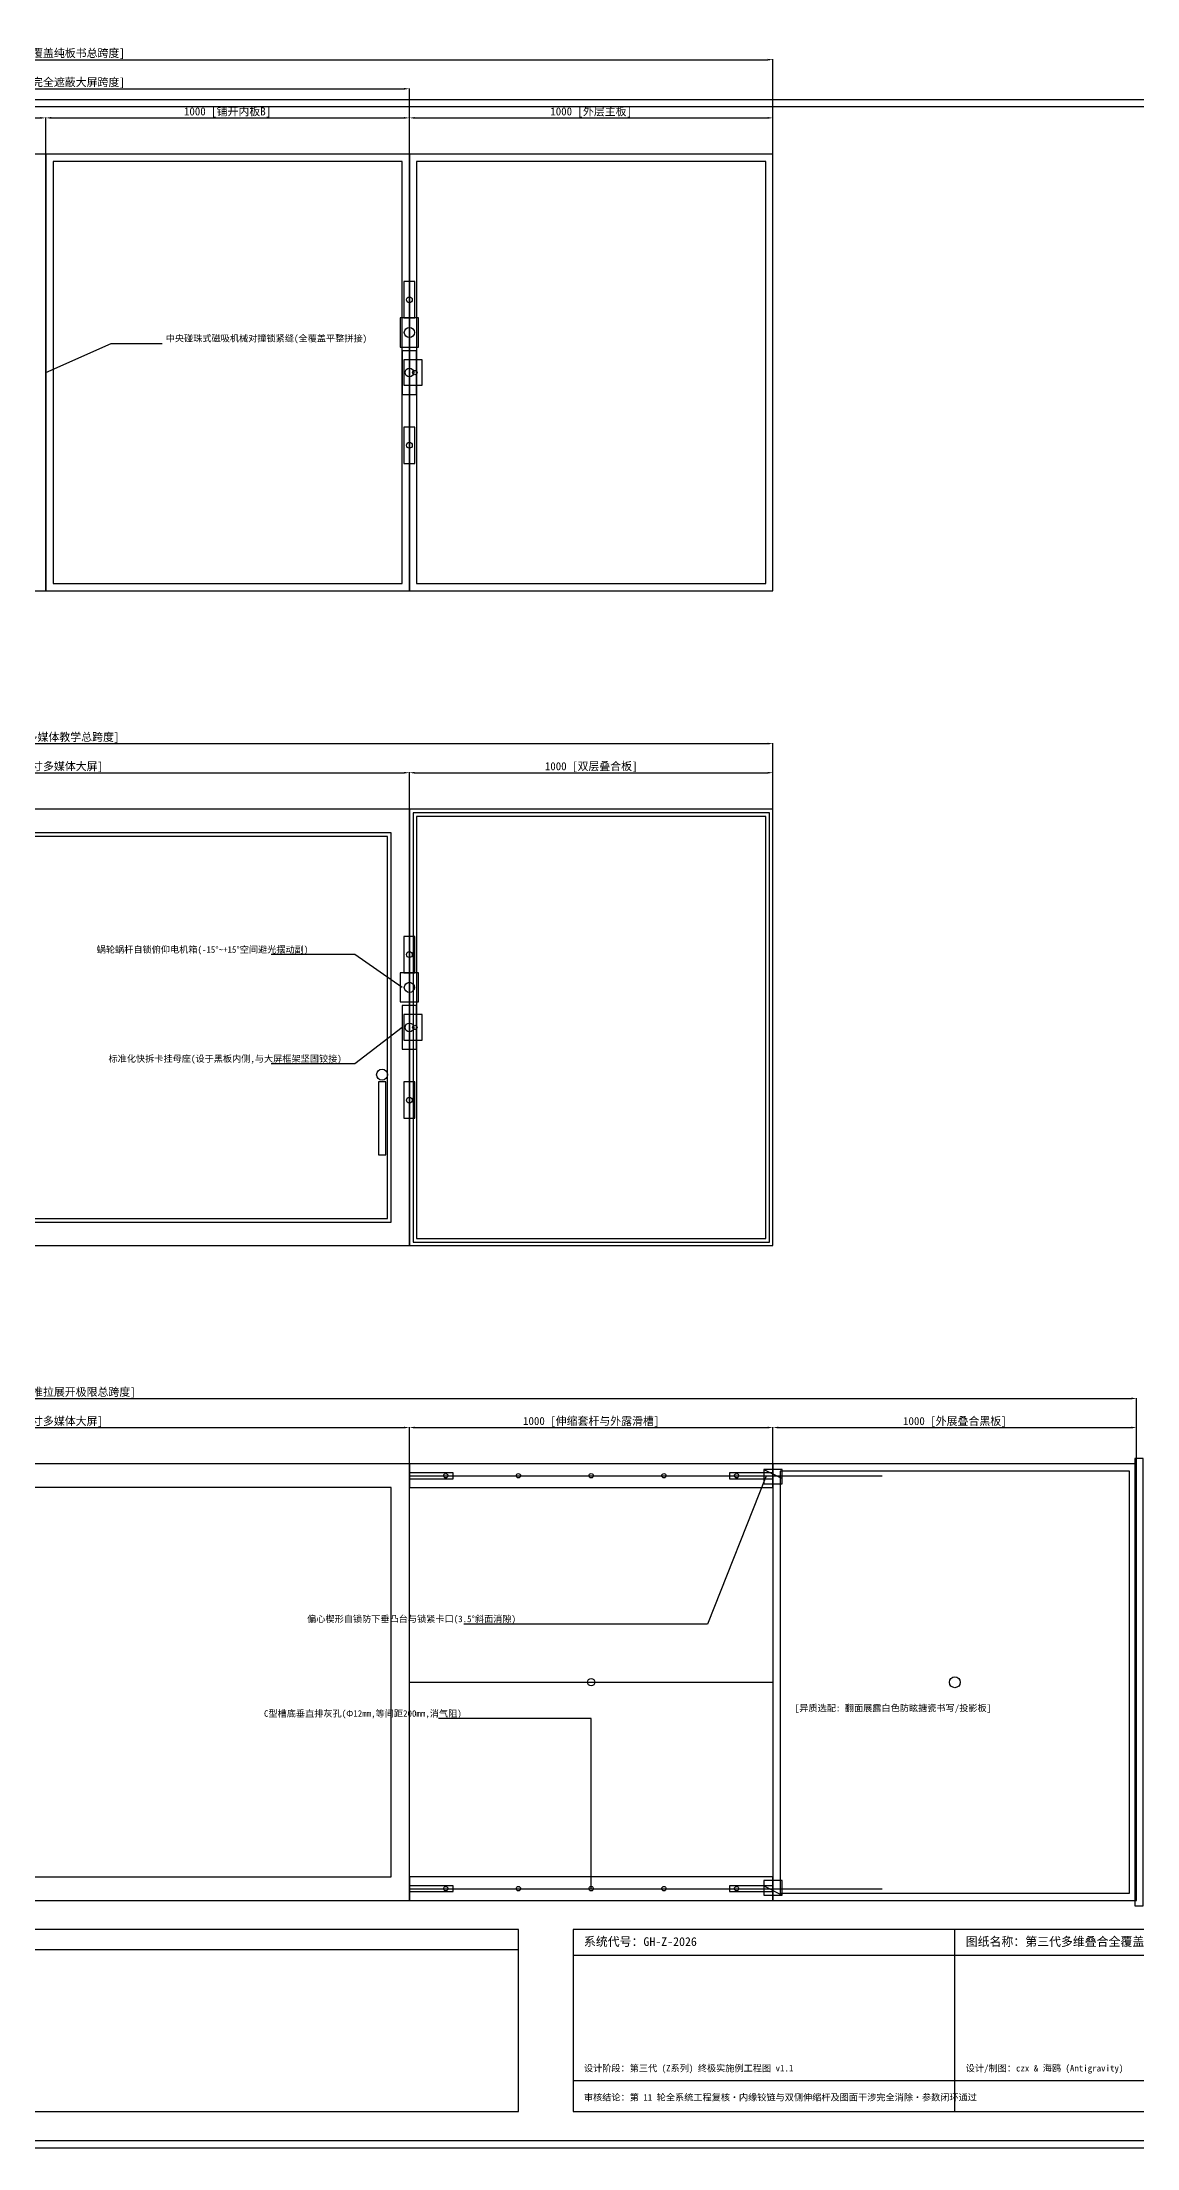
# Model space of a CAD drawing. Header units: millimetres. Extents: x -3555 to 6720, y -280 to 5699.
# Drawn here: x -10 to 3001, y -280 to 5508 of the extents above; entities that cross this region are included whole.
import ezdxf

# ---------------------------------------------------------------- set-up
doc = ezdxf.new("R2010")
doc.units = ezdxf.units.MM
for name, color, linetype in [('01_FRAME_外框型材', 8, 'Continuous'), ('02_SCREEN_多媒体屏', 5, 'Continuous'), ('03_OUTER_BOARD_外主板', 3, 'Continuous'), ('04_INNER_BOARD_内附板', 2, 'Continuous'), ('05_INNER_HINGE_内缘铰链', 6, 'Continuous'), ('06_EXT_RAIL_延伸构件', 1, 'Continuous'), ('07_PITCH_YAW_运动副', 4, 'Continuous'), ('08_DIMS_尺寸标注', 1, 'Continuous'), ('09_TEXT_技术说明', 7, 'Continuous')]:
    doc.layers.add(name, color=color, linetype=linetype)
doc.styles.add('STYLE_GB_CN', font='simhei.ttf')
doc.dimstyles.new('ISO-25', dxfattribs={"dimtxt": 2.5, "dimasz": 2.5, "dimexe": 1.25, "dimexo": 0.625, "dimtad": 1, "dimdsep": 46, "dimtxsty": 'Standard', "dimcen": 2.5, "dimadec": 0, "dimazin": 0, "dimtfac": 1, "dimtmove": 0, "dimatfit": 3, "dimfxl": 1, "dimarcsym": 0})

# ---------------------------------------------------------------- blocks, each defined once
blk = doc.blocks.new('*D2')
at = {"layer": '08_DIMS_尺寸标注', "color": 0, "lineweight": -2, "transparency": 16777216}
for p, q in [((-1000, 5200.6), (-1000, 5301.2)), ((-985, 5300), (-15, 5300)), ((0, 5200.6), (0, 5301.2))]:
    blk.add_line(p, q, dxfattribs=at)
at = {"layer": '08_DIMS_尺寸标注', "color": 0, "transparency": 16777216}
for points in [[(-985, 5302.5), (-985, 5297.5), (-1000, 5300)], [(-15, 5302.5), (-15, 5297.5), (0, 5300)]]:
    blk.add_solid(points, dxfattribs=at)
at = {"layer": 'Defpoints', "color": 0, "transparency": 16777216}
for p in [(0, 5300), (-1000, 5200), (0, 5200)]:
    blk.add_point(p, dxfattribs=at)
at = {"layer": '08_DIMS_尺寸标注', "color": 0, "transparency": 16777216, "insert": (-500, 5315.3), "char_height": 22, "attachment_point": 5, "style": 'STYLE_GB_CN'}
blk.add_mtext('1000 [铺开内板A]', dxfattribs=at)
blk = doc.blocks.new('*D3')
at = {"layer": '08_DIMS_尺寸标注', "color": 0, "lineweight": -2, "transparency": 16777216}
for p, q in [((0, 5200.6), (0, 5301.2)), ((15, 5300), (985, 5300)), ((1000, 5200.6), (1000, 5301.2))]:
    blk.add_line(p, q, dxfattribs=at)
at = {"layer": '08_DIMS_尺寸标注', "color": 0, "transparency": 16777216}
for points in [[(15, 5302.5), (15, 5297.5), (0, 5300)], [(985, 5302.5), (985, 5297.5), (1000, 5300)]]:
    blk.add_solid(points, dxfattribs=at)
at = {"layer": 'Defpoints', "color": 0, "transparency": 16777216}
for p in [(1000, 5300), (0, 5200), (1000, 5200)]:
    blk.add_point(p, dxfattribs=at)
at = {"layer": '08_DIMS_尺寸标注', "color": 0, "transparency": 16777216, "insert": (500, 5315.3), "char_height": 22, "attachment_point": 5, "style": 'STYLE_GB_CN'}
blk.add_mtext('1000 [铺开内板B]', dxfattribs=at)
blk = doc.blocks.new('*D4')
at = {"layer": '08_DIMS_尺寸标注', "color": 0, "lineweight": -2, "transparency": 16777216}
for p, q in [((1000, 5200.6), (1000, 5301.2)), ((1015, 5300), (1985, 5300)), ((2000, 5200.6), (2000, 5301.2))]:
    blk.add_line(p, q, dxfattribs=at)
at = {"layer": '08_DIMS_尺寸标注', "color": 0, "transparency": 16777216}
for points in [[(1015, 5302.5), (1015, 5297.5), (1000, 5300)], [(1985, 5302.5), (1985, 5297.5), (2000, 5300)]]:
    blk.add_solid(points, dxfattribs=at)
at = {"layer": 'Defpoints', "color": 0, "transparency": 16777216}
for p in [(2000, 5300), (1000, 5200), (2000, 5200)]:
    blk.add_point(p, dxfattribs=at)
at = {"layer": '08_DIMS_尺寸标注', "color": 0, "transparency": 16777216, "insert": (1500, 5315.2), "char_height": 22, "attachment_point": 5, "style": 'STYLE_GB_CN'}
blk.add_mtext('1000 [外层主板]', dxfattribs=at)
blk = doc.blocks.new('*D5')
at = {"layer": '08_DIMS_尺寸标注', "color": 0, "lineweight": -2, "transparency": 16777216}
for p, q in [((-1000, 5200.6), (-1000, 5381.2)), ((-985, 5380), (985, 5380)), ((1000, 5200.6), (1000, 5381.2))]:
    blk.add_line(p, q, dxfattribs=at)
at = {"layer": '08_DIMS_尺寸标注', "color": 0, "transparency": 16777216}
for points in [[(-985, 5382.5), (-985, 5377.5), (-1000, 5380)], [(985, 5382.5), (985, 5377.5), (1000, 5380)]]:
    blk.add_solid(points, dxfattribs=at)
at = {"layer": 'Defpoints', "color": 0, "transparency": 16777216}
for p in [(1000, 5380), (-1000, 5200), (1000, 5200)]:
    blk.add_point(p, dxfattribs=at)
at = {"layer": '08_DIMS_尺寸标注', "color": 0, "transparency": 16777216, "insert": (0, 5395.5), "char_height": 22, "attachment_point": 5, "style": 'STYLE_GB_CN'}
blk.add_mtext('2000 [全覆盖完全遮蔽大屏跨度]', dxfattribs=at)
blk = doc.blocks.new('*D6')
at = {"layer": '08_DIMS_尺寸标注', "color": 0, "lineweight": -2, "transparency": 16777216}
for p, q in [((-2000, 5200.6), (-2000, 5461.2)), ((-1985, 5460), (1985, 5460)), ((2000, 5200.6), (2000, 5461.2))]:
    blk.add_line(p, q, dxfattribs=at)
at = {"layer": '08_DIMS_尺寸标注', "color": 0, "transparency": 16777216}
for points in [[(-1985, 5462.5), (-1985, 5457.5), (-2000, 5460)], [(1985, 5462.5), (1985, 5457.5), (2000, 5460)]]:
    blk.add_solid(points, dxfattribs=at)
at = {"layer": 'Defpoints', "color": 0, "transparency": 16777216}
for p in [(2000, 5460), (-2000, 5200), (2000, 5200)]:
    blk.add_point(p, dxfattribs=at)
at = {"layer": '08_DIMS_尺寸标注', "color": 0, "transparency": 16777216, "insert": (0, 5475.5), "char_height": 22, "attachment_point": 5, "style": 'STYLE_GB_CN'}
blk.add_mtext('4000 [主流全覆盖纯板书总跨度]', dxfattribs=at)
blk = doc.blocks.new('*D8')
at = {"layer": '08_DIMS_尺寸标注', "color": 0, "lineweight": -2, "transparency": 16777216}
for p, q in [((-1000, 3400.6), (-1000, 3501.2)), ((-985, 3500), (985, 3500)), ((1000, 3400.6), (1000, 3501.2))]:
    blk.add_line(p, q, dxfattribs=at)
at = {"layer": '08_DIMS_尺寸标注', "color": 0, "transparency": 16777216}
for points in [[(-985, 3502.5), (-985, 3497.5), (-1000, 3500)], [(985, 3502.5), (985, 3497.5), (1000, 3500)]]:
    blk.add_solid(points, dxfattribs=at)
at = {"layer": 'Defpoints', "color": 0, "transparency": 16777216}
for p in [(1000, 3500), (-1000, 3400), (1000, 3400)]:
    blk.add_point(p, dxfattribs=at)
at = {"layer": '08_DIMS_尺寸标注', "color": 0, "transparency": 16777216, "insert": (0, 3515.2), "char_height": 22, "attachment_point": 5, "style": 'STYLE_GB_CN'}
blk.add_mtext('2000 [86寸多媒体大屏]', dxfattribs=at)
blk = doc.blocks.new('*D9')
at = {"layer": '08_DIMS_尺寸标注', "color": 0, "lineweight": -2, "transparency": 16777216}
for p, q in [((1000, 3400.6), (1000, 3501.2)), ((1015, 3500), (1985, 3500)), ((2000, 3400.6), (2000, 3501.2))]:
    blk.add_line(p, q, dxfattribs=at)
at = {"layer": '08_DIMS_尺寸标注', "color": 0, "transparency": 16777216}
for points in [[(1015, 3502.5), (1015, 3497.5), (1000, 3500)], [(1985, 3502.5), (1985, 3497.5), (2000, 3500)]]:
    blk.add_solid(points, dxfattribs=at)
at = {"layer": 'Defpoints', "color": 0, "transparency": 16777216}
for p in [(2000, 3500), (1000, 3400), (2000, 3400)]:
    blk.add_point(p, dxfattribs=at)
at = {"layer": '08_DIMS_尺寸标注', "color": 0, "transparency": 16777216, "insert": (1500, 3515.3), "char_height": 22, "attachment_point": 5, "style": 'STYLE_GB_CN'}
blk.add_mtext('1000 [双层叠合板]', dxfattribs=at)
blk = doc.blocks.new('*D10')
at = {"layer": '08_DIMS_尺寸标注', "color": 0, "lineweight": -2, "transparency": 16777216}
for p, q in [((-2000, 3400.6), (-2000, 3581.2)), ((-1985, 3580), (1985, 3580)), ((2000, 3400.6), (2000, 3581.2))]:
    blk.add_line(p, q, dxfattribs=at)
at = {"layer": '08_DIMS_尺寸标注', "color": 0, "transparency": 16777216}
for points in [[(-1985, 3582.5), (-1985, 3577.5), (-2000, 3580)], [(1985, 3582.5), (1985, 3577.5), (2000, 3580)]]:
    blk.add_solid(points, dxfattribs=at)
at = {"layer": 'Defpoints', "color": 0, "transparency": 16777216}
for p in [(2000, 3580), (-2000, 3400), (2000, 3400)]:
    blk.add_point(p, dxfattribs=at)
at = {"layer": '08_DIMS_尺寸标注', "color": 0, "transparency": 16777216, "insert": (0, 3595.5), "char_height": 22, "attachment_point": 5, "style": 'STYLE_GB_CN'}
blk.add_mtext('4000 [常态多媒体教学总跨度]', dxfattribs=at)
blk = doc.blocks.new('*D13')
at = {"layer": '08_DIMS_尺寸标注', "color": 0, "lineweight": -2, "transparency": 16777216}
for p, q in [((-1000, 1600.6), (-1000, 1701.2)), ((-985, 1700), (985, 1700)), ((1000, 1600.6), (1000, 1701.2))]:
    blk.add_line(p, q, dxfattribs=at)
at = {"layer": '08_DIMS_尺寸标注', "color": 0, "transparency": 16777216}
for points in [[(-985, 1702.5), (-985, 1697.5), (-1000, 1700)], [(985, 1702.5), (985, 1697.5), (1000, 1700)]]:
    blk.add_solid(points, dxfattribs=at)
at = {"layer": 'Defpoints', "color": 0, "transparency": 16777216}
for p in [(1000, 1700), (-1000, 1600), (1000, 1600)]:
    blk.add_point(p, dxfattribs=at)
at = {"layer": '08_DIMS_尺寸标注', "color": 0, "transparency": 16777216, "insert": (0, 1715.2), "char_height": 22, "attachment_point": 5, "style": 'STYLE_GB_CN'}
blk.add_mtext('2000 [86寸多媒体大屏]', dxfattribs=at)
blk = doc.blocks.new('*D14')
at = {"layer": '08_DIMS_尺寸标注', "color": 0, "lineweight": -2, "transparency": 16777216}
for p, q in [((1000, 1600.6), (1000, 1701.2)), ((1015, 1700), (1985, 1700)), ((2000, 1600.6), (2000, 1701.2))]:
    blk.add_line(p, q, dxfattribs=at)
at = {"layer": '08_DIMS_尺寸标注', "color": 0, "transparency": 16777216}
for points in [[(1015, 1702.5), (1015, 1697.5), (1000, 1700)], [(1985, 1702.5), (1985, 1697.5), (2000, 1700)]]:
    blk.add_solid(points, dxfattribs=at)
at = {"layer": 'Defpoints', "color": 0, "transparency": 16777216}
for p in [(2000, 1700), (1000, 1600), (2000, 1600)]:
    blk.add_point(p, dxfattribs=at)
at = {"layer": '08_DIMS_尺寸标注', "color": 0, "transparency": 16777216, "insert": (1500, 1715.5), "char_height": 22, "attachment_point": 5, "style": 'STYLE_GB_CN'}
blk.add_mtext('1000 [伸缩套杆与外露滑槽]', dxfattribs=at)
blk = doc.blocks.new('*D15')
at = {"layer": '08_DIMS_尺寸标注', "color": 0, "lineweight": -2, "transparency": 16777216}
for p, q in [((2000, 1600.6), (2000, 1701.2)), ((2015, 1700), (2985, 1700)), ((3000, 1600.6), (3000, 1701.2))]:
    blk.add_line(p, q, dxfattribs=at)
at = {"layer": '08_DIMS_尺寸标注', "color": 0, "transparency": 16777216}
for points in [[(2015, 1702.5), (2015, 1697.5), (2000, 1700)], [(2985, 1702.5), (2985, 1697.5), (3000, 1700)]]:
    blk.add_solid(points, dxfattribs=at)
at = {"layer": 'Defpoints', "color": 0, "transparency": 16777216}
for p in [(3000, 1700), (2000, 1600), (3000, 1600)]:
    blk.add_point(p, dxfattribs=at)
at = {"layer": '08_DIMS_尺寸标注', "color": 0, "transparency": 16777216, "insert": (2500, 1715.3), "char_height": 22, "attachment_point": 5, "style": 'STYLE_GB_CN'}
blk.add_mtext('1000 [外展叠合黑板]', dxfattribs=at)
blk = doc.blocks.new('*D16')
at = {"layer": '08_DIMS_尺寸标注', "color": 0, "lineweight": -2, "transparency": 16777216}
for p, q in [((-3000, 1600.6), (-3000, 1781.2)), ((-2985, 1780), (2985, 1780)), ((3000, 1600.6), (3000, 1781.2))]:
    blk.add_line(p, q, dxfattribs=at)
at = {"layer": '08_DIMS_尺寸标注', "color": 0, "transparency": 16777216}
for points in [[(-2985, 1782.5), (-2985, 1777.5), (-3000, 1780)], [(2985, 1782.5), (2985, 1777.5), (3000, 1780)]]:
    blk.add_solid(points, dxfattribs=at)
at = {"layer": 'Defpoints', "color": 0, "transparency": 16777216}
for p in [(3000, 1780), (-3000, 1600), (3000, 1600)]:
    blk.add_point(p, dxfattribs=at)
at = {"layer": '08_DIMS_尺寸标注', "color": 0, "transparency": 16777216, "insert": (0, 1795.4), "char_height": 22, "attachment_point": 5, "style": 'STYLE_GB_CN'}
blk.add_mtext('6000 [侧滑平移推拉展开极限总跨度]', dxfattribs=at)

msp = doc.modelspace()

# ---------------------------------------------------------------- linework, layer by layer
at = {"layer": '01_FRAME_外框型材', "color": 8}
for p, q in [((2500, -180), (2500, 320)), ((-3200, 265), (1300, 265)), ((1450, 250), (6600, 250)), ((1450, -95), (6600, -95))]:
    msp.add_line(p, q, dxfattribs=at)
for points in [[(-3350, -280), (6720, -280), (6720, 5350), (-3350, 5350)], [(-3330, -260), (6700, -260), (6700, 5330), (-3330, 5330)], [(-1000, 2200), (1000, 2200), (1000, 3400), (-1000, 3400)], [(-1000, 400), (1000, 400), (1000, 1600), (-1000, 1600)], [(1000, 1535), (2000, 1535), (2000, 1600), (1000, 1600)], [(2020, 420), (2980, 420), (2980, 1580), (2020, 1580)], [(1000, 400), (2000, 400), (2000, 465), (1000, 465)], [(-3200, -180), (1300, -180), (1300, 320), (-3200, 320)], [(1450, -180), (6600, -180), (6600, 320), (1450, 320)]]:
    msp.add_lwpolyline(points, close=True, dxfattribs=at)
at = {"layer": '02_SCREEN_多媒体屏', "color": 5}
for points in [[(-1000, 4000), (1000, 4000), (1000, 5200), (-1000, 5200)], [(-950, 2265), (950, 2265), (950, 3335), (-950, 3335)], [(-940, 2275), (940, 2275), (940, 3325), (-940, 3325)], [(-950, 465), (950, 465), (950, 1535), (-950, 1535)]]:
    msp.add_lwpolyline(points, close=True, dxfattribs=at)
at = {"layer": '03_OUTER_BOARD_外主板', "color": 3}
for points in [[(1000, 4000), (2000, 4000), (2000, 5200), (1000, 5200)], [(1020, 4020), (1980, 4020), (1980, 5180), (1020, 5180)], [(1000, 2200), (2000, 2200), (2000, 3400), (1000, 3400)], [(1020, 2220), (1980, 2220), (1980, 3380), (1020, 3380)]]:
    msp.add_lwpolyline(points, close=True, dxfattribs=at)
at = {"layer": '04_INNER_BOARD_内附板', "color": 2}
for points in [[(-1000, 4000), (0, 4000), (0, 5200), (-1000, 5200)], [(0, 4000), (1000, 4000), (1000, 5200), (0, 5200)], [(20, 4020), (980, 4020), (980, 5180), (20, 5180)], [(1010, 2210), (1990, 2210), (1990, 3390), (1010, 3390)]]:
    msp.add_lwpolyline(points, close=True, dxfattribs=at)
at = {"layer": '05_INNER_HINGE_内缘铰链', "color": 6}
for points in [[(985, 4750), (1015, 4750), (1015, 4850), (985, 4850)], [(985, 4350), (1015, 4350), (1015, 4450), (985, 4450)], [(985, 2950), (1015, 2950), (1015, 3050), (985, 3050)], [(985, 2550), (1015, 2550), (1015, 2650), (985, 2650)]]:
    msp.add_lwpolyline(points, close=True, dxfattribs=at)
for centre, radius in [((1000, 4800), 8), ((1000, 4400), 8), ((1000, 3000), 8), ((1000, 2600), 8), ((1100, 1567.5), 6), ((1300, 1567.5), 6), ((1500, 1567.5), 6), ((1700, 1567.5), 6), ((1900, 1567.5), 6), ((1100, 432.5), 6), ((1300, 432.5), 6), ((1500, 432.5), 6), ((1700, 432.5), 6), ((1900, 432.5), 6)]:
    msp.add_circle(centre, radius, dxfattribs=at)
at = {"layer": '06_EXT_RAIL_延伸构件', "color": 1}
for p, q in [((1000, 1567.5), (2300, 1567.5)), ((1975, 1585), (2025, 1560)), ((1000, 1000), (2000, 1000)), ((1000, 432.5), (2300, 432.5)), ((1975, 440), (2025, 415))]:
    msp.add_line(p, q, dxfattribs=at)
for points in [[(1000, 1559.5), (1120, 1559.5), (1120, 1575.5), (1000, 1575.5)], [(1880, 1559.5), (2000, 1559.5), (2000, 1575.5), (1880, 1575.5)], [(1975, 1545), (2025, 1545), (2025, 1585), (1975, 1585)], [(2000, 400), (3000, 400), (3000, 1600), (2000, 1600)], [(2995, 385), (3018, 385), (3018, 1615), (2995, 1615)], [(1000, 424.5), (1120, 424.5), (1120, 440.5), (1000, 440.5)], [(1880, 424.5), (2000, 424.5), (2000, 440.5), (1880, 440.5)], [(1975, 415), (2025, 415), (2025, 455), (1975, 455)]]:
    msp.add_lwpolyline(points, close=True, dxfattribs=at)
for centre, radius in [((1500, 1000), 10), ((2500, 1000), 15)]:
    msp.add_circle(centre, radius, dxfattribs=at)
at = {"layer": '07_PITCH_YAW_运动副', "color": 2}
msp.add_line((940, 2300), (940, 3300), dxfattribs=at)
at = {"layer": '07_PITCH_YAW_运动副', "color": 4}
for points in [[(975, 4670), (1025, 4670), (1025, 4750), (975, 4750)], [(980, 4540), (1020, 4540), (1020, 4660), (980, 4660)], [(985, 4565), (1035, 4565), (1035, 4635), (985, 4635)], [(975, 2870), (1025, 2870), (1025, 2950), (975, 2950)], [(980, 2740), (1020, 2740), (1020, 2860), (980, 2860)], [(985, 2765), (1035, 2765), (1035, 2835), (985, 2835)]]:
    msp.add_lwpolyline(points, close=True, dxfattribs=at)
at = {"layer": '07_PITCH_YAW_运动副', "color": 2}
msp.add_lwpolyline([(915, 2450), (935, 2450), (935, 2650), (915, 2650)], close=True, dxfattribs=at)
at = {"layer": '07_PITCH_YAW_运动副', "color": 4}
for centre, radius in [((1000, 4710), 14), ((1000, 4600), 12), ((1015, 4600), 6), ((1000, 2910), 14), ((1000, 2800), 12), ((1015, 2800), 6)]:
    msp.add_circle(centre, radius, dxfattribs=at)
at = {"layer": '07_PITCH_YAW_运动副', "color": 2}
msp.add_circle((925, 2670), 15, dxfattribs=at)
at = {"layer": '09_TEXT_技术说明'}
for p, q in [((0, 4600), (180, 4680)), ((180, 4680), (320, 4680)), ((850, 3000), (620, 3000)), ((980, 2910), (850, 3000)), ((980, 2800), (850, 2700)), ((850, 2700), (620, 2700)), ((1980, 1565), (1820, 1160)), ((1820, 1160), (1150, 1160)), ((1500, 900), (1080, 900)), ((1500, 432.5), (1500, 900))]:
    msp.add_line(p, q, dxfattribs=at)

# ---------------------------------------------------------------- texts
at = {"layer": '09_TEXT_技术说明', "style": 'STYLE_GB_CN'}
for s, p in [('中央碰珠式磁吸机械对撞锁紧缝(全覆盖平整拼接)', (330, 4685)), ('蜗轮蜗杆自锁俯仰电机箱(-15°~+15°空间避光摆动副)', (140.2, 3005)), ('标准化快拆卡挂母座(设于黑板内侧,与大屏框架坚固铰接)', (172.6, 2705)), ('偏心楔形自锁防下垂凸台与锁紧卡口(3.5°斜面消隙)', (718.8, 1165)), ('C型槽底垂直排灰孔(Φ12mm,等间距200mm,消气阻)', (600.2, 905))]:
    msp.add_text(s, height=18, dxfattribs=at).set_placement(p)
at = {"layer": '09_TEXT_技术说明', "color": 7, "style": 'STYLE_GB_CN'}
for s, height, p in [('[异质选配: 翻面展露白色防眩搪瓷书写/投影板]', 18, (2060, 920)), ('系统代号：GH-Z-2026', 24, (1480, 275)), ('图纸名称：第三代多维叠合全覆盖与自洁侧滑黑板工程总装图', 24, (2530, 275)), ('设计阶段：第三代 (Z系列) 终极实施例工程图 v1.1', 18, (1480, -70)), ('设计/制图：czx & 海鸥 (Antigravity)', 18, (2530, -70)), ('审核结论：第 11 轮全系统工程复核·内缘铰链与双侧伸缩杆及图面干涉完全消除·参数闭环通过', 18, (1480, -150))]:
    msp.add_text(s, height=height, dxfattribs=at).set_placement(p)

# ---------------------------------------------------------------- dimensions: what is measured, and where the dimension line sits
at = {"layer": '08_DIMS_尺寸标注', "color": 1}
for p1, p2, distance, text, picture, middle in [((-2000, 5200), (2000, 5200), 260, '4000 [主流全覆盖纯板书总跨度]', '*D6', (0, 5475.456)), ((-1000, 5200), (1000, 5200), 180, '2000 [全覆盖完全遮蔽大屏跨度]', '*D5', (0, 5395.456)), ((-1000, 5200), (0, 5200), 100, '1000 [铺开内板A]', '*D2', (-500, 5315.271)), ((0, 5200), (1000, 5200), 100, '1000 [铺开内板B]', '*D3', (500, 5315.271)), ((1000, 5200), (2000, 5200), 100, '1000 [外层主板]', '*D4', (1500, 5315.209)), ((-2000, 3400), (2000, 3400), 180, '4000 [常态多媒体教学总跨度]', '*D10', (0, 3595.456)), ((-1000, 3400), (1000, 3400), 100, '2000 [86寸多媒体大屏]', '*D8', (0, 3515.209)), ((1000, 3400), (2000, 3400), 100, '1000 [双层叠合板]', '*D9', (1500, 3515.271)), ((-3000, 1600), (3000, 1600), 180, '6000 [侧滑平移推拉展开极限总跨度]', '*D16', (0, 1795.395)), ((-1000, 1600), (1000, 1600), 100, '2000 [86寸多媒体大屏]', '*D13', (0, 1715.209)), ((1000, 1600), (2000, 1600), 100, '1000 [伸缩套杆与外露滑槽]', '*D14', (1500, 1715.456)), ((2000, 1600), (3000, 1600), 100, '1000 [外展叠合黑板]', '*D15', (2500, 1715.271))]:
    dim = msp.add_aligned_dim(p1=p1, p2=p2, distance=distance, text=text, dimstyle='ISO-25', override={"dimtxt": 22, "dimasz": 15, "dimtxsty": 'STYLE_GB_CN'}, dxfattribs=at)
    dim.commit()
    dim.dimension.update_dxf_attribs({"geometry": picture, "text_midpoint": middle})

doc.saveas('drawing.dxf')
